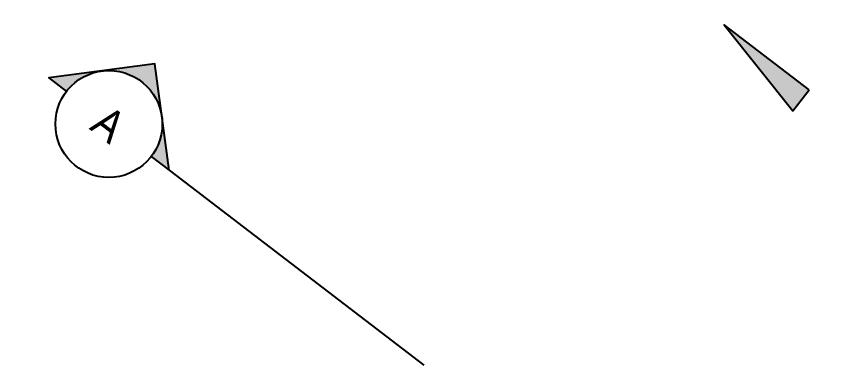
# Model space of a CAD drawing. Header units: millimetres. Extents: x 922366 to 1647943, y -534868 to 518781.
# Drawn here: x 1576537 to 1621854, y 289019 to 308641 of the extents above; entities that cross this region are included whole.
import ezdxf
from ezdxf.enums import TextEntityAlignment as Align
from ezdxf.xclip import XClip

# ---------------------------------------------------------------- set-up
doc = ezdxf.new("R2010")
doc.units = ezdxf.units.MM
doc.header["$XCLIPFRAME"] = 0
doc.layers.get('Defpoints').update_dxf_attribs({"color": 137})
for name, color, linetype in [('A-SYM', 6, 'Continuous'), ('SYM', 6, 'Continuous'), ('XR-PLAN$0$WALL-D', 252, 'Continuous')]:
    doc.layers.add(name, color=color, linetype=linetype)
doc.styles.add('스타일1', font='malgun.ttf')

# ---------------------------------------------------------------- blocks, each defined once
blk = doc.blocks.new('XR-PLAN$0$sheet-line')
at = {"layer": 'Defpoints'}
blk.add_lwpolyline([(168200, -356400), (0, -356400), (0, -237600), (168200, -237600)], close=True, dxfattribs=at)
blk = doc.blocks.new('XR-PLAN')
at = {"layer": 'Defpoints'}
blk.add_lwpolyline([(345700, 114600), (483100, 114600), (483100, 4200), (345700, 4200)], close=True, dxfattribs=at)
at = {"layer": 'XR-PLAN$0$WALL-D'}
for p in [(336400, 356400), (504600, 356400)]:
    blk.add_blockref('XR-PLAN$0$sheet-line', p, dxfattribs=at)
blk = doc.blocks.new('*U553')
at = {"layer": 'A-SYM', "color": 6}
blk.add_line((-3818.7, 0), (-2018.7, 0), dxfattribs=at)
blk = doc.blocks.new('SEC21')
at = {"layer": 'SYM'}
blk.add_hatch(color=6, dxfattribs=at).paths.add_polyline_path([(4.988, 0), (7.091, 0), (0, 7.091), (-7.091, 0), (-5.012, 0, -1)])
at = {"layer": 'SYM', "color": 6}
blk.add_lwpolyline([(4.988, 0), (7.091, 0), (0, 7.091), (-7.091, 0), (-5.012, 0)], dxfattribs=at)
blk.add_circle((-0.012, 0), 5, dxfattribs=at)
at = {"layer": 'SYM', "color": 3, "style": '스타일1'}
blk.add_attdef('1', text='', height=3, dxfattribs=at).set_placement((0, 0), align=Align.MIDDLE)
blk = doc.blocks.new('*U554')
at = {"layer": 'A-SYM'}
blk.add_hatch(color=6, dxfattribs=at).paths.add_polyline_path([(833.1, 0), (833.1, 600), (683.1, 0)])
at = {"layer": 'A-SYM', "color": 6}
blk.add_line((-3818.7, 0), (-2018.7, 0), dxfattribs=at)
blk.add_lwpolyline([(833.1, 0), (833.1, 600), (683.1, 0)], close=True, dxfattribs=at)
blk.add_lwpolyline([(-1191.1, 0, 0, 0, 0), (833.1, 0, 120, 120, 0)], format="xyseb", dxfattribs=at)
for points in [[(-1818.7, 0), (-1618.7, 0)], [(-1591.1, 0), (-1391.1, 0)]]:
    blk.add_lwpolyline(points, dxfattribs=at)

msp = doc.modelspace()

# ---------------------------------------------------------------- block references
ref = msp.add_blockref('XR-PLAN', (1582581.5, 243420.1), dxfattribs=dict(xscale=0.1059569368274821, yscale=0.1059569368274821, zscale=0.1059569368274821, rotation=52.59262975871393))
XClip(ref).set_block_clipping_path([(376192.7382297052, 14470.040946157), (450675.0095821283, 87574.9566662952)])
at = {"layer": 'SYM', "xscale": 9.924815164094577, "yscale": 9.924815164094577, "zscale": 9.924815164094577}
for name, p, rotation in [('*U554', (1615682.8, 297982.7), 52.5926297587046), ('*U553', (1615158.8, 277053.6), 322.5926297587046)]:
    msp.add_blockref(name, p, dxfattribs=dict(at, rotation=rotation))
at = {"layer": 'SYM', "xscale": 595.4889098456746, "yscale": 595.4889098456746, "zscale": 595.4889098456746, "rotation": 322.5926297587046}
msp.add_blockref('SEC21', (1581699.5, 302642), dxfattribs=at).add_auto_attribs({'1': 'A'})

doc.saveas('drawing.dxf')
